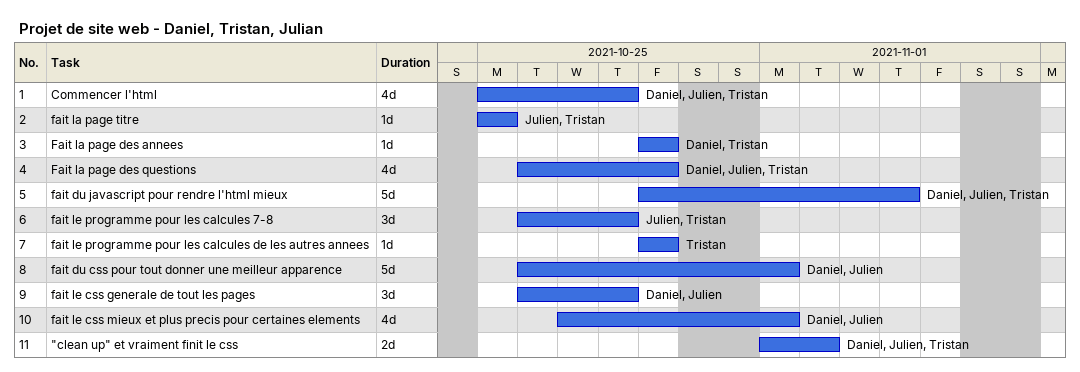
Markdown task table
Projet de site web - Daniel, Tristan, Julian

| ID | Task | Duration | Start | Finish | Resources |
|---|---|---|---|---|---|
| 1 | Commencer l'html | 4d | 2021-10-25 | 2021-10-28 | Daniel, Julien, Tristan |
| 2 | fait la page titre | 1d | 2021-10-25 | 2021-10-25 | Julien, Tristan |
| 3 | Fait la page des annees | 1d | 2021-10-29 | 2021-10-29 | Daniel, Tristan |
| 4 | Fait la page des questions | 4d | 2021-10-26 | 2021-10-29 | Daniel, Julien, Tristan |
| 5 | fait du javascript pour rendre l'html mieux | 5d | 2021-10-29 | 2021-11-04 | Daniel, Julien, Tristan |
| 6 | fait le programme pour les calcules 7-8 | 3d | 2021-10-26 | 2021-10-28 | Julien, Tristan |
| 7 | fait le programme pour les calcules de les autres annees | 1d | 2021-10-29 | 2021-10-29 | Tristan |
| 8 | fait du css pour tout donner une meilleur apparence | 5d | 2021-10-26 | 2021-11-01 | Daniel, Julien |
| 9 | fait le css generale de tout les pages | 3d | 2021-10-26 | 2021-10-28 | Daniel, Julien |
| 10 | fait le css mieux et plus precis pour certaines elements | 4d | 2021-10-27 | 2021-11-01 | Daniel, Julien |
| 11 | "clean up" et vraiment finit le css | 2d | 2021-11-01 | 2021-11-02 | Daniel, Julien, Tristan |
